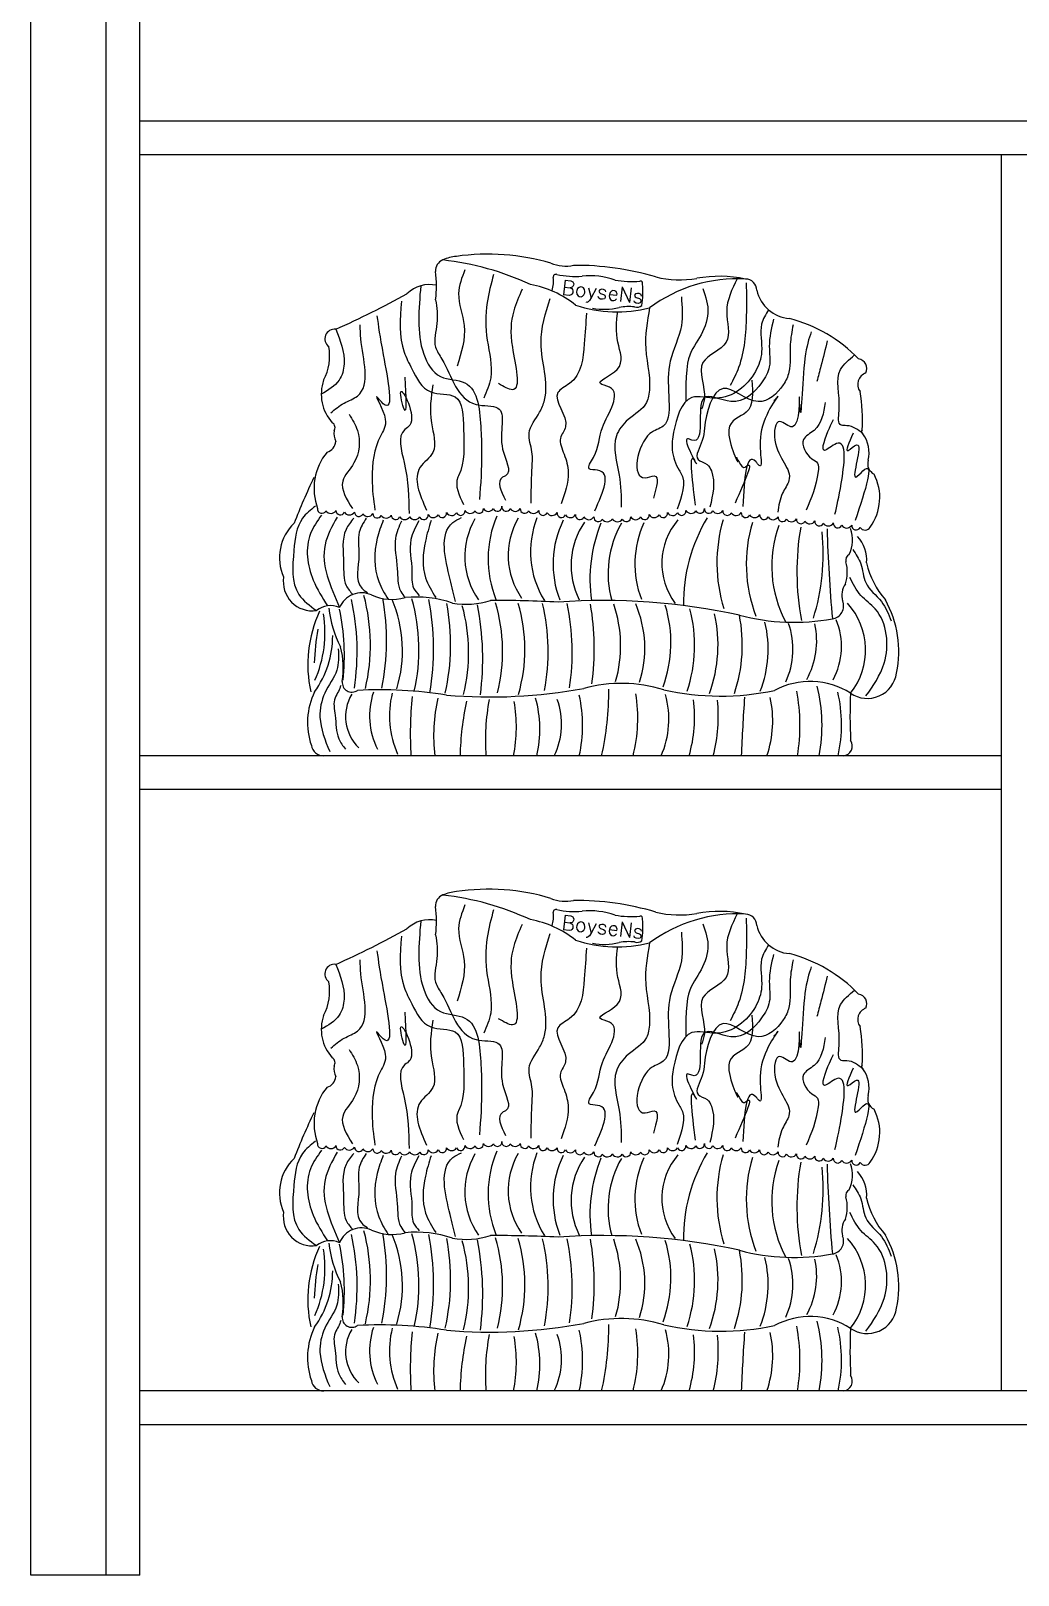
# Model space of a CAD drawing. Header units: millimetres. Extents: x 24776 to 57176, y -19492 to 15017.
# Drawn here: x 26777 to 27303, y 8919 to 9741 of the extents above; entities that cross this region are included whole.
import ezdxf

# ---------------------------------------------------------------- set-up
doc = ezdxf.new("R2010")
doc.units = ezdxf.units.MM
doc.styles.add('HZ', font='txt_____.ttf', dxfattribs={"width": 0.7, "bigfont": 'HZTXT'})

msp = doc.modelspace()

# ---------------------------------------------------------------- linework, layer by layer
at = {"color": 255}
for p, q in [((26777.34, 8919.27), (26777.34, 11319.27)), ((26817.34, 8919.27), (26817.34, 11319.27)), ((26835.34, 8919.27), (26835.34, 11279.27)), ((26835.34, 9693.27), (27770.14, 9693.27)), ((26835.34, 9675.27), (27770.14, 9675.27)), ((27293.74, 9675.27), (27293.74, 9017.27)), ((27293.74, 9355.27), (26835.34, 9355.27)), ((27293.74, 9337.27), (26835.34, 9337.27)), ((27770.14, 9017.27), (26835.34, 9017.27)), ((27770.14, 8999.27), (26835.34, 8999.27)), ((26835.34, 8919.27), (26777.34, 8919.27))]:
    msp.add_line(p, q, dxfattribs=at)
at = {"color": 250}
for p, q in [((27209.69, 9355.27), (26933.18, 9355.27)), ((27209.69, 9017.27), (26933.18, 9017.27))]:
    msp.add_line(p, q, dxfattribs=at)
for centre, radius, start, end in [((26999.06, 9613.37), 6.39, 113.7252, 182.7521), ((27006.52, 9594.6), 26.59, 95.90159, 112.15165), ((26979.93, 9470.01), 150.07, 65.0812, 83.6468), ((27020.7, 9505.44), 116.84, 73.39023, 98.32642), ((27061.98, 9637.39), 21.48, 248.47777, 281.14076), ((27067.43, 9467.81), 148.5, 73.38559, 90.49928), ((26935.29, 9605.3), 57.91, 352.75109, 7.7072), ((27038.3, 9607.89), 17.17, 343.37209, 6.5726), ((27056.69, 9610.16), 1.37, 69.23809, 193.09325), ((27067.16, 9658.99), 48.59, 258.14149, 274.19334), ((27075.04, 9571.33), 39.44, 70.42726, 96.30577), ((27097.26, 9661.03), 53.31, 260.27203, 274.46685), ((27101.71, 9606.71), 1.21, 340.12729, 104.18858), ((27153.25, 9530.92), 78.23, 86.77246, 126.6035), ((27122.58, 9662.24), 53.65, 256.32005, 279.86437), ((27143.79, 9543.81), 66.68, 77.99816, 100.38914), ((27157.59, 9602.91), 6.11, 1.21916, 89.35984), ((26746.71, 10015.72), 474.41, 293.9897, 299.10766), ((26989.55, 9588.65), 17.42, 77.89553, 133.79675), ((27033.84, 9553.62), 53.31, 51.21824, 79.92468), ((27062.25, 9601.93), 40.83, 350.06479, 6.13947), ((27182.45, 9607.18), 19.2, 192.44288, 265.74126), ((27089.41, 9661.68), 70.1, 251.55716, 284.20367), ((27082.45, 9625.98), 33.06, 259.02499, 284.00365), ((27095.54, 9566.84), 27.54, 83.58426, 100.65491), ((27099.91, 9598.15), 4.15, 251.82075, 308.18122), ((27161, 9511.63), 78.99, 44.00565, 75.3208), ((26938.95, 9577.19), 5.14, 82.84173, 233.52724), ((26908.95, 9568.07), 27.4, 331.89741, 10.47955), ((27216.86, 9561.21), 5.37, 335.84841, 79.70243), ((27223.8, 9552.93), 6.41, 108.53087, 215.93127), ((26954.56, 9547.76), 22.68, 160.93323, 222.15205), ((27130.47, 9533.8), 89.47, 356.71761, 9.89084), ((26936.22, 9529.93), 3.02, 324.19866, 59.67089), ((26950.66, 9527.3), 12.03, 175.88104, 202.9896), ((27220.49, 9527.78), 1.14, 127.77573, 254.58093), ((27205.72, 9516.53), 17.67, 347.04574, 35.08124), ((26958.68, 9497.51), 30.67, 140.65344, 200.15277), ((26933.41, 9522.94), 6.19, 284.56997, 356.84835), ((27228.86, 9510.73), 6.19, 162.7913, 243.52191), ((27203.51, 9369.13), 306.47, 154.02244, 158.98467), ((27202.1, 9492.8), 27.01, 324.12951, 27.29971), ((26932.22, 9486.66), 2.34, 172.9768, 336.5432), ((26937, 9487.38), 3.11, 212.19132, 330.19396), ((26942.04, 9485.84), 2.34, 180, 336.5432), ((26946.82, 9486.56), 3.11, 212.19132, 330.19396), ((26951.86, 9485.01), 2.34, 180, 336.5432), ((26956.64, 9485.74), 3.11, 212.19132, 330.19396), ((26961.68, 9484.19), 2.34, 180, 336.5432), ((26996.25, 9484.45), 2.34, 203.4568, 7.0232), ((27001.27, 9486.28), 3.11, 209.80604, 327.80868), ((27006.05, 9485.56), 2.34, 203.4568, 7.0232), ((27011.07, 9487.39), 3.11, 209.80604, 327.80868), ((27015.85, 9486.67), 2.34, 203.4568, 7.0232), ((27020.87, 9488.5), 3.11, 209.80604, 327.80868), ((27025.65, 9487.77), 2.34, 203.4568, 7.0232), ((27030.3, 9487.77), 2.34, 172.94106, 336.57893), ((27035.08, 9488.5), 3.11, 212.19132, 330.19396), ((27040.1, 9486.67), 2.34, 172.9768, 336.5432), ((27044.88, 9487.39), 3.11, 212.19132, 330.19396), ((27049.9, 9485.56), 2.34, 172.9768, 336.5432), ((27054.68, 9486.28), 3.11, 212.19132, 330.19396), ((27059.7, 9484.45), 2.34, 172.9768, 336.5432), ((27113.85, 9484.45), 2.34, 203.4568, 7.0232), ((27118.87, 9486.28), 3.11, 209.80604, 327.80868), ((27123.65, 9485.56), 2.34, 203.4568, 7.0232), ((27128.67, 9487.39), 3.11, 209.80604, 327.80868), ((27133.45, 9486.67), 2.34, 203.4568, 7.0232), ((27138.11, 9486.67), 2.34, 172.9768, 336.5432), ((27142.88, 9487.39), 3.11, 212.19132, 330.19396), ((27147.91, 9485.56), 2.34, 172.9768, 336.5432), ((27152.68, 9486.28), 3.11, 212.19132, 330.19396), ((27157.71, 9484.45), 2.34, 172.9768, 336.5432), ((26934.84, 9460.81), 25.21, 133.68677, 204.27021), ((26966.45, 9484.91), 3.11, 212.19132, 330.19396), ((26971.49, 9483.37), 2.34, 180, 336.5432), ((26976.27, 9484.09), 3.11, 212.19132, 330.19396), ((26981.66, 9484.09), 3.11, 209.80604, 327.80868), ((26986.44, 9483.37), 2.34, 203.4568, 7.0232), ((26991.47, 9485.16), 3.09, 209.02803, 327.93554), ((27048.82, 9461.3), 40.53, 150.23874, 214.65288), ((27078.36, 9460.06), 57.7, 156.72024, 201.91871), ((27070.69, 9461.86), 39.36, 149.76845, 215.19881), ((27092.06, 9463.87), 48.84, 158.28181, 211.99059), ((27108.19, 9457.33), 52.95, 153.89883, 201.11851), ((27064.48, 9485.17), 3.11, 212.19132, 330.19396), ((27105.72, 9456.64), 40.88, 145.64939, 206.71702), ((27069.5, 9483.34), 2.34, 172.9768, 336.5432), ((27074.28, 9484.06), 3.11, 212.19132, 330.19396), ((27156.58, 9448.97), 81.71, 158.30429, 187.7792), ((27079.3, 9482.23), 2.34, 172.9768, 336.5432), ((27084.08, 9482.95), 3.11, 212.19132, 330.19396), ((27138.68, 9452.29), 54.17, 150.413, 195.35302), ((27089.47, 9482.95), 3.11, 209.80604, 327.80868), ((27094.25, 9482.23), 2.34, 203.4568, 7.0232), ((27099.27, 9484.06), 3.11, 209.80604, 327.80868), ((27151.33, 9457.4), 52.56, 155.37503, 200.91516), ((27104.05, 9483.34), 2.34, 203.4568, 7.0232), ((27109.07, 9485.17), 3.11, 209.80604, 327.80868), ((27148.4, 9457.74), 35.31, 139.06999, 217.19935), ((27214.17, 9436.04), 89.56, 149.17722, 180.48639), ((27225.4, 9457.92), 82.95, 163.93387, 197.02438), ((27234.25, 9457.23), 76.2, 163.05922, 201.18601), ((27162.49, 9485.17), 3.11, 212.19132, 330.19396), ((27167.51, 9483.34), 2.34, 172.9768, 336.5432), ((27172.29, 9484.06), 3.11, 212.19132, 330.19396), ((27235.64, 9456.35), 64.03, 160.38433, 207.88581), ((27177.31, 9482.23), 2.34, 172.9768, 336.5432), ((27182.09, 9482.95), 3.11, 212.19132, 330.19396), ((27187.11, 9481.12), 2.34, 172.9768, 336.5432), ((27325.02, 9453.28), 140.01, 170.2232, 190.68689), ((27191.89, 9481.85), 3.11, 212.19132, 330.19396), ((27196.91, 9480.01), 2.34, 172.9768, 336.5432), ((27201.69, 9480.74), 3.11, 212.19132, 330.19396), ((27932.62, 9495.38), 731.81, 181.51704, 185.26873), ((27206.71, 9478.91), 2.34, 172.9768, 336.5432), ((27211.49, 9479.63), 3.11, 212.19132, 330.19396), ((27198.48, 9470.04), 16.2, 331.80407, 22.46704), ((27216.51, 9477.8), 2.34, 172.9768, 336.5432), ((27221.29, 9478.52), 3.11, 212.19132, 330.19396), ((27082.61, 9462.86), 116.39, 342.83282, 5.70535), ((27204.07, 9459.61), 18.12, 354.64549, 43.15176), ((27214.35, 9459.41), 3.38, 118.11084, 195.46231), ((27191.31, 9453.09), 20.52, 341.97949, 15.32282), ((27264.92, 9467.36), 43.84, 192.44446, 221.58033), ((26927.15, 9447.94), 15.5, 170.70393, 278.09148), ((27219.46, 9440.65), 10.57, 144.7936, 195.98251), ((26936.69, 9423.63), 11.6, 64.86475, 129.37521), ((26953.4, 9429.3), 12.74, 65.89186, 157.67167), ((26823.53, 9410.68), 127.44, 351.25587, 12.62988), ((26856.33, 9414.2), 101.71, 346.83938, 15.01502), ((26969.54, 9464.54), 26.02, 245.15049, 285.48437), ((26839.55, 9416.62), 127.05, 348.5096, 10.13945), ((26905.22, 9411.23), 69.86, 343.08658, 22.98439), ((26982.63, 9382.4), 57.39, 70.59683, 96.14753), ((26884.7, 9411.69), 99.16, 347.15171, 15.87454), ((26851.22, 9412.29), 140.41, 350.37256, 10.77813), ((26884.16, 9414.44), 116.57, 347.21299, 10.86529), ((27008.79, 9479.08), 43.14, 260.54581, 287.73754), ((26917.41, 9410.19), 92.91, 346.08053, 15.53904), ((26866.88, 9407.09), 150.91, 352.61868, 10.89389), ((27021.19, 8667.74), 770.25, 87.26215, 89.94549), ((26937.03, 9410.83), 91.38, 346.02929, 16.4555), ((26954.24, 9411.9), 86.02, 343.78744, 16.56324), ((26942.07, 9410.69), 110.55, 349.19181, 13.38056), ((27082.06, 9100.17), 337.8, 77.6332, 94.08654), ((26941.49, 9410.22), 123.97, 351.2868, 12.12961), ((26939.75, 9412.44), 137.45, 352.15165, 9.85995), ((27022.98, 9413.77), 68.24, 343.90706, 18.99021), ((27044.89, 9412.71), 59.17, 341.99004, 23.31135), ((27049.88, 9415.48), 68.07, 339.85796, 17.00109), ((27202.93, 9435.03), 6.92, 277.98146, 23.03169), ((27184.48, 9411.57), 37.07, 321.71543, 42.14871), ((27182.12, 9410.73), 57.09, 348.50014, 28.84032), ((26990.66, 9403.97), 65.98, 154.68517, 192.83388), ((26872.58, 9420.63), 61.28, 335.76573, 9.55035), ((26992.43, 9439.63), 56.76, 185.77402, 207.647), ((26821.68, 9408.46), 122.49, 353.98025, 11.73505), ((27054.75, 9414.02), 75.84, 341.26628, 14.84797), ((27068.23, 9414.21), 74.79, 339.87402, 12.91828), ((27074.22, 9414.24), 81.74, 341.642, 11.20934), ((27183.48, 9538.93), 112.61, 255.03769, 280.44399), ((27109.35, 9411.97), 60.38, 338.3416, 13.77834), ((27171.77, 9413.43), 36.97, 331.45828, 22.67983), ((27065.43, 9399.79), 137.36, 170.43643, 177.94188), ((26886.55, 9419.32), 51.43, 324.30904, 359.9414), ((27139.8, 9412.08), 43.05, 336.01953, 18.52396), ((27152.81, 9416.47), 42.73, 331.25791, 12.14786), ((26898.22, 9401.89), 45.39, 351.02316, 14.53914), ((26948.14, 9394.27), 5.12, 173.90259, 306.00745), ((27091.54, 9316.13), 77.68, 73.06646, 104.90929), ((27192.1, 9354.91), 39.95, 57.47728, 118.32241), ((27222.48, 9401.59), 15.75, 235.60082, 351.80983), ((26961.59, 9373.01), 37.05, 153.89359, 199.26836), ((26967.9, 9376.15), 23.09, 149.07601, 226.08404), ((26962.63, 9162.43), 227.99, 80.94323, 92.88576), ((26997.05, 9376.55), 39.47, 161.50091, 206.55327), ((27017.75, 9376.55), 49.6, 165.91268, 204.24194), ((27176.94, 9366.9), 197.69, 174.22121, 183.37257), ((27082.94, 9365.95), 91.27, 167.27917, 186.71858), ((27021.46, 9662.55), 275.94, 265.23103, 280.4598), ((27139.98, 9363.47), 120.75, 169.589, 183.89339), ((26986.9, 9369.47), 61.32, 346.60509, 15.67859), ((27021.49, 9372.19), 38.29, 333.76698, 19.99542), ((26997.73, 9371.33), 73.24, 347.33007, 12.8016), ((26927.13, 9389.79), 157.79, 347.36074, 0.34084), ((27018.48, 9375.44), 81.86, 345.73045, 9.04064), ((27068.16, 9374.84), 48.71, 336.31019, 15.49597), ((27144.5, 9524.73), 137.67, 257.26986, 282.00996), ((27055.59, 9375.88), 74.95, 344.04113, 7.08699), ((28329.47, 9306.14), 1175.1, 176.07936, 177.60392), ((27114.48, 9373.87), 57.66, 341.17732, 12.48551), ((27090.91, 9371.43), 95.73, 350.28068, 10.98531), ((27111.19, 9371.34), 87.2, 349.37832, 13.97483), ((27134.34, 9371.83), 74.45, 347.14773, 13.50725), ((27439.5, 9376.29), 226.25, 176.8825, 183.26201), ((27154.77, 9352.11), 149.07, 167.49916, 178.78625), ((26954.64, 9370.7), 81.06, 349.02257, 9.60184), ((27061.75, 9376.1), 81.44, 345.17708, 6.25147), ((26933.18, 9361.93), 6.66, 189.8724, 270), ((27209.31, 9360.47), 5.21, 274.16815, 34.45024), ((26999.06, 9275.37), 6.39, 113.7252, 182.7521), ((27006.52, 9256.6), 26.59, 95.90159, 112.15165), ((26979.93, 9132.01), 150.07, 65.0812, 83.6468), ((27020.7, 9167.44), 116.84, 73.39023, 98.32642), ((27061.98, 9299.39), 21.48, 248.47777, 281.14076), ((27067.43, 9129.81), 148.5, 73.38559, 90.49928), ((26935.29, 9267.3), 57.91, 352.75109, 7.7072), ((27038.3, 9269.89), 17.17, 343.37209, 6.5726), ((27056.69, 9272.16), 1.37, 69.23809, 193.09325), ((27067.16, 9320.99), 48.59, 258.14149, 274.19334), ((27075.04, 9233.33), 39.44, 70.42726, 96.30577), ((27097.26, 9323.03), 53.31, 260.27203, 274.46685), ((27153.25, 9192.92), 78.23, 86.77246, 126.6035), ((27122.58, 9324.24), 53.65, 256.32005, 279.86437), ((27143.79, 9205.81), 66.68, 77.99816, 100.38914), ((27157.59, 9264.91), 6.11, 1.21916, 89.35984), ((26746.71, 9677.72), 474.41, 293.9897, 299.10766), ((26989.55, 9250.65), 17.42, 77.89553, 133.79675), ((27033.84, 9215.62), 53.31, 51.21824, 79.92468), ((27101.71, 9268.71), 1.21, 340.12729, 104.18858), ((27062.25, 9263.93), 40.83, 350.06479, 6.13947), ((27182.45, 9269.18), 19.2, 192.44288, 265.74126), ((27089.41, 9323.68), 70.1, 251.55716, 284.20367), ((27082.45, 9287.98), 33.06, 259.02499, 284.00365), ((27095.54, 9228.84), 27.54, 83.58426, 100.65491), ((27099.91, 9260.15), 4.15, 251.82075, 308.18122), ((27161, 9173.63), 78.99, 44.00565, 75.3208), ((26938.95, 9239.19), 5.14, 82.84173, 233.52724), ((26908.95, 9230.07), 27.4, 331.89741, 10.47955), ((27223.8, 9214.93), 6.41, 108.53087, 215.93127), ((27216.86, 9223.21), 5.37, 335.84841, 79.70243), ((26954.56, 9209.76), 22.68, 160.93323, 222.15205), ((27130.47, 9195.8), 89.47, 356.71761, 9.89084), ((26936.22, 9191.93), 3.02, 324.19866, 59.67089), ((26950.66, 9189.3), 12.03, 175.88104, 202.9896), ((27220.49, 9189.78), 1.14, 127.77573, 254.58093), ((27205.72, 9178.53), 17.67, 347.04574, 35.08124), ((26933.41, 9184.94), 6.19, 284.56997, 356.84835), ((26958.68, 9159.51), 30.67, 140.65344, 200.15277), ((27228.86, 9172.73), 6.19, 162.7913, 243.52191), ((27203.51, 9031.13), 306.47, 154.02244, 158.98467), ((27202.1, 9154.8), 27.01, 324.12951, 27.29971), ((26932.22, 9148.66), 2.34, 172.9768, 336.5432), ((26937, 9149.38), 3.11, 212.19132, 330.19396), ((26942.04, 9147.84), 2.34, 180, 336.5432), ((26946.82, 9148.56), 3.11, 212.19132, 330.19396), ((26951.86, 9147.01), 2.34, 180, 336.5432), ((27006.05, 9147.56), 2.34, 203.4568, 7.0232), ((27011.07, 9149.39), 3.11, 209.80604, 327.80868), ((27015.85, 9148.67), 2.34, 203.4568, 7.0232), ((27020.87, 9150.5), 3.11, 209.80604, 327.80868), ((27025.65, 9149.77), 2.34, 203.4568, 7.0232), ((27030.3, 9149.77), 2.34, 172.94106, 336.57893), ((27035.08, 9150.5), 3.11, 212.19132, 330.19396), ((27040.1, 9148.67), 2.34, 172.9768, 336.5432), ((27044.88, 9149.39), 3.11, 212.19132, 330.19396), ((27049.9, 9147.56), 2.34, 172.9768, 336.5432), ((27123.65, 9147.56), 2.34, 203.4568, 7.0232), ((27128.67, 9149.39), 3.11, 209.80604, 327.80868), ((27133.45, 9148.67), 2.34, 203.4568, 7.0232), ((27138.11, 9148.67), 2.34, 172.9768, 336.5432), ((27142.88, 9149.39), 3.11, 212.19132, 330.19396), ((27147.91, 9147.56), 2.34, 172.9768, 336.5432), ((26934.84, 9122.81), 25.21, 133.68677, 204.27021), ((26956.64, 9147.74), 3.11, 212.19132, 330.19396), ((26961.68, 9146.19), 2.34, 180, 336.5432), ((26966.45, 9146.91), 3.11, 212.19132, 330.19396), ((26971.49, 9145.37), 2.34, 180, 336.5432), ((26976.27, 9146.09), 3.11, 212.19132, 330.19396), ((26981.66, 9146.09), 3.11, 209.80604, 327.80868), ((26986.44, 9145.37), 2.34, 203.4568, 7.0232), ((26991.47, 9147.16), 3.09, 209.02803, 327.93554), ((26996.25, 9146.45), 2.34, 203.4568, 7.0232), ((27001.27, 9148.28), 3.11, 209.80604, 327.80868), ((27048.82, 9123.3), 40.53, 150.23874, 214.65288), ((27078.36, 9122.06), 57.7, 156.72024, 201.91871), ((27070.69, 9123.86), 39.36, 149.76845, 215.19881), ((27092.06, 9125.87), 48.84, 158.28181, 211.99059), ((27054.68, 9148.28), 3.11, 212.19132, 330.19396), ((27108.19, 9119.33), 52.95, 153.89883, 201.11851), ((27059.7, 9146.45), 2.34, 172.9768, 336.5432), ((27064.48, 9147.17), 3.11, 212.19132, 330.19396), ((27105.72, 9118.64), 40.88, 145.64939, 206.71702), ((27069.5, 9145.34), 2.34, 172.9768, 336.5432), ((27074.28, 9146.06), 3.11, 212.19132, 330.19396), ((27156.58, 9110.97), 81.71, 158.30429, 187.7792), ((27079.3, 9144.23), 2.34, 172.9768, 336.5432), ((27084.08, 9144.95), 3.11, 212.19132, 330.19396), ((27138.68, 9114.29), 54.17, 150.413, 195.35302), ((27089.47, 9144.95), 3.11, 209.80604, 327.80868), ((27094.25, 9144.23), 2.34, 203.4568, 7.0232), ((27099.27, 9146.06), 3.11, 209.80604, 327.80868), ((27151.33, 9119.4), 52.56, 155.37503, 200.91516), ((27104.05, 9145.34), 2.34, 203.4568, 7.0232), ((27109.07, 9147.17), 3.11, 209.80604, 327.80868), ((27113.85, 9146.45), 2.34, 203.4568, 7.0232), ((27148.4, 9119.74), 35.31, 139.06999, 217.19935), ((27118.87, 9148.28), 3.11, 209.80604, 327.80868), ((27214.17, 9098.04), 89.56, 149.17722, 180.48639), ((27225.4, 9119.92), 82.95, 163.93387, 197.02438), ((27152.68, 9148.28), 3.11, 212.19132, 330.19396), ((27157.71, 9146.45), 2.34, 172.9768, 336.5432), ((27234.25, 9119.23), 76.2, 163.05922, 201.18601), ((27162.49, 9147.17), 3.11, 212.19132, 330.19396), ((27167.51, 9145.34), 2.34, 172.9768, 336.5432), ((27172.29, 9146.06), 3.11, 212.19132, 330.19396), ((27235.64, 9118.35), 64.03, 160.38433, 207.88581), ((27177.31, 9144.23), 2.34, 172.9768, 336.5432), ((27182.09, 9144.95), 3.11, 212.19132, 330.19396), ((27187.11, 9143.12), 2.34, 172.9768, 336.5432), ((27325.02, 9115.28), 140.01, 170.2232, 190.68689), ((27191.89, 9143.85), 3.11, 212.19132, 330.19396), ((27196.91, 9142.01), 2.34, 172.9768, 336.5432), ((27201.69, 9142.74), 3.11, 212.19132, 330.19396), ((27206.71, 9140.91), 2.34, 172.9768, 336.5432), ((27211.49, 9141.63), 3.11, 212.19132, 330.19396), ((27216.51, 9139.8), 2.34, 172.9768, 336.5432), ((27221.29, 9140.52), 3.11, 212.19132, 330.19396), ((27082.61, 9124.86), 116.39, 342.83282, 5.70535), ((27932.62, 9157.38), 731.81, 181.51704, 185.26873), ((27198.48, 9132.04), 16.2, 331.80407, 22.46704), ((27204.07, 9121.61), 18.12, 354.64549, 43.15176), ((27214.35, 9121.41), 3.38, 118.11084, 195.46231), ((27191.31, 9115.09), 20.52, 341.97949, 15.32282), ((27264.92, 9129.36), 43.84, 192.44446, 221.58033), ((26927.15, 9109.94), 15.5, 170.70393, 278.09148), ((27219.46, 9102.65), 10.57, 144.7936, 195.98251), ((26953.4, 9091.3), 12.74, 65.89186, 157.67167), ((26823.53, 9072.68), 127.44, 351.25587, 12.62988), ((26856.33, 9076.2), 101.71, 346.83938, 15.01502), ((26969.54, 9126.54), 26.02, 245.15049, 285.48437), ((26839.55, 9078.62), 127.05, 348.5096, 10.13945), ((26905.22, 9073.23), 69.86, 343.08658, 22.98439), ((26982.63, 9044.4), 57.39, 70.59683, 96.14753), ((26884.7, 9073.69), 99.16, 347.15171, 15.87454), ((26851.22, 9074.29), 140.41, 350.37256, 10.77813), ((26884.16, 9076.44), 116.57, 347.21299, 10.86529), ((27008.79, 9141.08), 43.14, 260.54581, 287.73754), ((26866.88, 9069.09), 150.91, 352.61868, 10.89389), ((27021.19, 8329.74), 770.25, 87.26215, 89.94549), ((26937.03, 9072.83), 91.38, 346.02929, 16.4555), ((26954.24, 9073.9), 86.02, 343.78744, 16.56324), ((26942.07, 9072.69), 110.55, 349.19181, 13.38056), ((27082.06, 8762.17), 337.8, 77.6332, 94.08654), ((26941.49, 9072.22), 123.97, 351.2868, 12.12961), ((26939.75, 9074.44), 137.45, 352.15165, 9.85995), ((27022.98, 9075.77), 68.24, 343.90706, 18.99021), ((27044.89, 9074.71), 59.17, 341.99004, 23.31135), ((27202.93, 9097.03), 6.92, 277.98146, 23.03169), ((27184.48, 9073.57), 37.07, 321.71543, 42.14871), ((27182.12, 9072.73), 57.09, 348.50014, 28.84032), ((26990.66, 9065.97), 65.98, 154.68517, 192.83388), ((26872.58, 9082.63), 61.28, 335.76573, 9.55035), ((26936.69, 9085.63), 11.6, 64.86475, 129.37521), ((26992.43, 9101.63), 56.76, 185.77402, 207.647), ((26821.68, 9070.46), 122.49, 353.98025, 11.73505), ((26917.41, 9072.19), 92.91, 346.08053, 15.53904), ((27049.88, 9077.48), 68.07, 339.85796, 17.00109), ((27054.75, 9076.02), 75.84, 341.26628, 14.84797), ((27068.23, 9076.21), 74.79, 339.87402, 12.91828), ((27074.22, 9076.24), 81.74, 341.642, 11.20934), ((27183.48, 9200.93), 112.61, 255.03769, 280.44399), ((27171.77, 9075.43), 36.97, 331.45828, 22.67983), ((27065.43, 9061.79), 137.36, 170.43643, 177.94188), ((26886.55, 9081.32), 51.43, 324.30904, 359.9414), ((27109.35, 9073.97), 60.38, 338.3416, 13.77834), ((27139.8, 9074.08), 43.05, 336.01953, 18.52396), ((27152.81, 9078.47), 42.73, 331.25791, 12.14786), ((26898.22, 9063.89), 45.39, 351.02316, 14.53914), ((26948.14, 9056.27), 5.12, 173.90259, 306.00745), ((27192.1, 9016.91), 39.95, 57.47728, 118.32241), ((27222.48, 9063.59), 15.75, 235.60082, 351.80983), ((26961.59, 9035.01), 37.05, 153.89359, 199.26836), ((26967.9, 9038.15), 23.09, 149.07601, 226.08404), ((26962.63, 8824.43), 227.99, 80.94323, 92.88576), ((26997.05, 9038.55), 39.47, 161.50091, 206.55327), ((27017.75, 9038.55), 49.6, 165.91268, 204.24194), ((27176.94, 9028.9), 197.69, 174.22121, 183.37257), ((27021.46, 9324.55), 275.94, 265.23103, 280.4598), ((26997.73, 9033.33), 73.24, 347.33007, 12.8016), ((27091.54, 8978.13), 77.68, 73.06646, 104.90929), ((26927.13, 9051.79), 157.79, 347.36074, 0.34084), ((27018.48, 9037.44), 81.86, 345.73045, 9.04064), ((27068.16, 9036.84), 48.71, 336.31019, 15.49597), ((27144.5, 9186.73), 137.67, 257.26986, 282.00996), ((28329.47, 8968.14), 1175.1, 176.07936, 177.60392), ((27114.48, 9035.87), 57.66, 341.17732, 12.48551), ((27090.91, 9033.43), 95.73, 350.28068, 10.98531), ((27111.19, 9033.34), 87.2, 349.37832, 13.97483), ((27134.34, 9033.83), 74.45, 347.14773, 13.50725), ((27439.5, 9038.29), 226.25, 176.8825, 183.26201), ((27082.94, 9027.95), 91.27, 167.27917, 186.71858), ((27154.77, 9014.11), 149.07, 167.49916, 178.78625), ((27139.98, 9025.47), 120.75, 169.589, 183.89339), ((26954.64, 9032.7), 81.06, 349.02257, 9.60184), ((26986.9, 9031.47), 61.32, 346.60509, 15.67859), ((27021.49, 9034.19), 38.29, 333.76698, 19.99542), ((27055.59, 9037.88), 74.95, 344.04113, 7.08699), ((27061.75, 9038.1), 81.44, 345.17708, 6.25147), ((27209.31, 9022.47), 5.21, 274.16815, 34.45024), ((26933.18, 9023.93), 6.66, 189.8724, 270)]:
    msp.add_arc(centre, radius, start, end, dxfattribs=at)
for points in [[(27008.32, 9613.97), (27004.98, 9601.34), (27007.95, 9584.26), (27004.23, 9562.72)], [(27023.56, 9611.37), (27020.21, 9596.51), (27020.21, 9576.46), (27022.07, 9556.41), (27018.35, 9545.64)], [(27153.25, 9609.15), (27147.66, 9591.69), (27147.29, 9575.35), (27135.03, 9564.58), (27135.77, 9545.27), (27134.29, 9539.7)], [(26984.79, 9605.41), (26983.8, 9586.86), (26986.4, 9569.04), (26995.32, 9557.15), (27008.32, 9553.75), (27016.87, 9528.75), (27017.24, 9516.17), (27016.12, 9491.66)], [(27038.79, 9603.57), (27034.33, 9592.06), (27033.59, 9572.75), (27033.59, 9550.1), (27026.16, 9553.38)], [(27123.51, 9599.48), (27123.51, 9584.26), (27117.57, 9565.32), (27116.82, 9546.76), (27113.85, 9530.73), (27106.79, 9526.73), (27104.19, 9503.25), (27109.02, 9504.29), (27108.65, 9492.4)], [(27135.03, 9603.94), (27137.63, 9590.94), (27133.17, 9577.95), (27126.86, 9564.21), (27126.11, 9544.53), (27126.11, 9549.3)], [(27158.07, 9606.91), (27158.07, 9589.46), (27153.98, 9561.98), (27149.52, 9552.33)], [(26974.51, 9597.26), (26975.99, 9570.15), (26980.08, 9561.24), (26990.11, 9548.99), (27003.12, 9546.33), (27007.58, 9529.2), (27004.98, 9504.36), (27004.61, 9503.54), (27007.58, 9489.06)], [(26992.74, 9597.99), (26993.46, 9585.37), (26992.71, 9572.75), (26996.06, 9566.44), (27014.27, 9542.3), (27025.79, 9540.38), (27028.39, 9518.56), (27029.87, 9504.36), (27028.39, 9503.54), (27029.87, 9491.29)], [(27043.62, 9489.81), (27043.99, 9507.26), (27043.99, 9517.07), (27042.51, 9526.97), (27048.08, 9538.16), (27050.68, 9544.53), (27048.82, 9574.98), (27053.65, 9598.74)], [(27072.98, 9590.94), (27071.86, 9574.61), (27064.06, 9553.44), (27057.74, 9548.55), (27061.83, 9530.36), (27059.23, 9524.37), (27061.09, 9515.87), (27063.32, 9506.14), (27059.6, 9489.43)], [(27077.44, 9485.72), (27078.92, 9507.26), (27074.46, 9508.07), (27076.69, 9514.1), (27081.52, 9530.06), (27085.24, 9551.52), (27080.41, 9553.44), (27089.33, 9560.87), (27089.7, 9575.35), (27089.64, 9591.58)], [(27106.61, 9593.72), (27104.56, 9572.01), (27106.05, 9546.76), (27104.93, 9543.35), (27095.27, 9534.32), (27088.95, 9525.53), (27090.44, 9504.66), (27091.56, 9487.58)], [(27169.87, 9592.67), (27166.24, 9585), (27166.24, 9570.15), (27162.9, 9559.75), (27142.09, 9545.64), (27129.09, 9545.95), (27119.42, 9527.47), (27118.68, 9518.1), (27122.4, 9507.33), (27123.14, 9506.14), (27121.28, 9486.46)], [(26936.98, 9537.78), (26944.04, 9542.98), (26951.1, 9546.76), (26952.96, 9577.21), (26952.58, 9584.63)], [(26961.5, 9589.46), (26964.85, 9568.67), (26964.85, 9542.67), (26961.5, 9546.33), (26965.96, 9534.44), (26963.36, 9525.48), (26958.9, 9502.8), (26960.39, 9486.09)], [(27172.56, 9587.6), (27170.33, 9573.12), (27170.33, 9562.35), (27166.24, 9553.81), (27149.89, 9543.79), (27135.4, 9545.58), (27129.09, 9523.26), (27126.86, 9524.04), (27131.31, 9511.04), (27130.94, 9511.71), (27130.94, 9488.69)], [(27182.96, 9584.63), (27181.48, 9574.23), (27180.74, 9559.38), (27177.76, 9552.7), (27164.39, 9543.79), (27145.81, 9550.78), (27135.77, 9529.69), (27134.66, 9523.01), (27132.43, 9512.99), (27137.26, 9510.3), (27139.49, 9506.89), (27138.75, 9487.58)], [(26939.59, 9582.29), (26944.04, 9563.84), (26941.44, 9555.24), (26931.88, 9547.76)], [(27192.63, 9580.92), (27189.28, 9566.81), (27186.68, 9539.7), (27186.31, 9546.33), (27182.59, 9530.36), (27175.9, 9533.2), (27173.3, 9523.3), (27180.74, 9501.76), (27177.39, 9495), (27174.79, 9484.98)], [(27201.17, 9576.09), (27197.83, 9562.72), (27195.6, 9554.49)], [(27220.18, 9526.68), (27211.58, 9530.98), (27208.6, 9531.18), (27207.49, 9538.96), (27208.23, 9560.87), (27215.68, 9568.63)], [(26976.37, 9556.78), (26975.99, 9539.7), (26974.14, 9548.92), (26978.97, 9531.18), (26976.37, 9528.95), (26975.99, 9511.42), (26978.59, 9484.24)], [(26991.23, 9552.64), (26990.49, 9532.46), (26991.23, 9516.7), (26984.54, 9508.82), (26987.88, 9486.09)], [(27161.04, 9555.24), (27158.07, 9538.16), (27148.78, 9528.75), (27153.24, 9512.99), (27152.87, 9514.02), (27157.33, 9508.82), (27157.7, 9509.11), (27152.12, 9489.81)], [(27172.93, 9544.16), (27174.42, 9545.95), (27166.24, 9528.75), (27164.39, 9510.39), (27163.27, 9511.71), (27156.21, 9487.95)], [(27200.06, 9543.35), (27194.11, 9528.5), (27188.54, 9523.63), (27193, 9513.36), (27195.97, 9511.04), (27196.34, 9506.51), (27190.02, 9486.09)], [(26946.64, 9537.04), (26951.1, 9528.45), (26949.24, 9511.13), (26943.29, 9501.39), (26948.5, 9486.84)], [(27205.26, 9483.86), (27208.6, 9500.2), (27206, 9521.44), (27199.69, 9517.82), (27202.29, 9529.7), (27204.52, 9534.32)], [(27214.92, 9526.97), (27212.32, 9517.82), (27216.78, 9520.7), (27216.41, 9503.62), (27220.12, 9506.89), (27216.04, 9480.52)], [(26928.75, 9488.14), (26921.9, 9481.69), (26917.3, 9464.58), (26919.93, 9441.16), (26929.33, 9432.6)], [(26932.04, 9483.4), (26926.12, 9473.53), (26927.57, 9448.79), (26935.25, 9435.14)], [(26940.34, 9482.35), (26933.89, 9467.61), (26941.62, 9434.14)], [(26949.16, 9481.69), (26945.08, 9475.77), (26943.76, 9457.74), (26945.21, 9445.9), (26948.68, 9441.12)], [(26955.75, 9481.69), (26952.06, 9474.32), (26951.93, 9462.21), (26953.38, 9444.58), (26956.41, 9442.21)], [(26964.83, 9480.64), (26961.67, 9471.03), (26962.46, 9448), (26967.42, 9438.6)], [(26974.58, 9480.24), (26971.42, 9471.03), (26972.34, 9454.85), (26974.18, 9442.74), (26976.49, 9439.46)], [(26983.8, 9480.37), (26979.58, 9470.37), (26980.11, 9453.53), (26981.03, 9444.58), (26984.06, 9440.5)], [(26990.33, 9480.49), (26987.3, 9469.57), (26987.43, 9449.97), (26992.83, 9439.57)], [(27003.37, 9437.47), (27000.47, 9449.18), (27001.92, 9479.44), (27006.53, 9482.07)], [(27214.74, 9465.04), (27218.98, 9457.5), (27221.62, 9447.45), (27229.96, 9437.39), (27235.13, 9427.07)], [(27221.77, 9387.16), (27231.43, 9404.53), (27226.67, 9433.48), (27219.1, 9440.6), (27213.16, 9450.25)], [(26940.91, 9412.15), (26940.15, 9400.93), (26933.78, 9388.65), (26931.2, 9375.92), (26936.35, 9357.57)], [(26942.27, 9392.74), (26941.06, 9389.56), (26939.24, 9386.23), (26939.24, 9376.83), (26941.21, 9364.4), (26944.7, 9358.79)], [(27008.32, 9275.97), (27004.98, 9263.34), (27007.95, 9246.26), (27004.23, 9224.72)], [(27023.56, 9273.37), (27020.21, 9258.51), (27020.21, 9238.46), (27022.07, 9218.41), (27018.35, 9207.64)], [(27153.25, 9271.15), (27147.66, 9253.69), (27147.29, 9237.35), (27135.03, 9226.58), (27135.77, 9207.27), (27134.29, 9201.7)], [(26984.79, 9267.41), (26983.8, 9248.86), (26986.4, 9231.04), (26995.32, 9219.15), (27008.32, 9215.75), (27016.87, 9190.75), (27017.24, 9178.17), (27016.12, 9153.66)], [(27038.79, 9265.57), (27034.33, 9254.06), (27033.59, 9234.75), (27033.59, 9212.1), (27026.16, 9215.38)], [(27135.03, 9265.94), (27137.63, 9252.94), (27133.17, 9239.95), (27126.86, 9226.21), (27126.11, 9206.53), (27126.11, 9211.3)], [(27158.07, 9268.91), (27158.07, 9251.46), (27153.98, 9223.98), (27149.52, 9214.33)], [(26974.51, 9259.26), (26975.99, 9232.15), (26980.08, 9223.24), (26990.11, 9210.99), (27003.12, 9208.33), (27007.58, 9191.2), (27004.98, 9166.36), (27004.61, 9165.54), (27007.58, 9151.06)], [(26992.74, 9259.99), (26993.46, 9247.37), (26992.71, 9234.75), (26996.06, 9228.44), (27014.27, 9204.3), (27025.79, 9202.38), (27028.39, 9180.56), (27029.87, 9166.36), (27028.39, 9165.54), (27029.87, 9153.29)], [(27043.62, 9151.81), (27043.99, 9169.26), (27043.99, 9179.07), (27042.51, 9188.97), (27048.08, 9200.16), (27050.68, 9206.53), (27048.82, 9236.98), (27053.65, 9260.74)], [(27106.61, 9255.72), (27104.56, 9234.01), (27106.05, 9208.76), (27104.93, 9205.35), (27095.27, 9196.32), (27088.95, 9187.53), (27090.44, 9166.66), (27091.56, 9149.58)], [(27123.51, 9261.48), (27123.51, 9246.26), (27117.57, 9227.32), (27116.82, 9208.76), (27113.85, 9192.73), (27106.79, 9188.73), (27104.19, 9165.25), (27109.02, 9166.29), (27108.65, 9154.4)], [(27169.87, 9254.67), (27166.24, 9247), (27166.24, 9232.15), (27162.9, 9221.75), (27142.09, 9207.64), (27129.09, 9207.95), (27119.42, 9189.47), (27118.68, 9180.1), (27122.4, 9169.33), (27123.14, 9168.14), (27121.28, 9148.46)], [(26936.98, 9199.78), (26944.04, 9204.98), (26951.1, 9208.76), (26952.96, 9239.21), (26952.58, 9246.63)], [(26961.5, 9251.46), (26964.85, 9230.67), (26964.85, 9204.67), (26961.5, 9208.33), (26965.96, 9196.44), (26963.36, 9187.48), (26958.9, 9164.8), (26960.39, 9148.09)], [(27072.98, 9252.94), (27071.86, 9236.61), (27064.06, 9215.44), (27057.74, 9210.55), (27061.83, 9192.36), (27059.23, 9186.37), (27061.09, 9177.87), (27063.32, 9168.14), (27059.6, 9151.43)], [(27077.44, 9147.72), (27078.92, 9169.26), (27074.46, 9170.07), (27076.69, 9176.1), (27081.52, 9192.06), (27085.24, 9213.52), (27080.41, 9215.44), (27089.33, 9222.87), (27089.7, 9237.35), (27089.64, 9253.58)], [(27172.56, 9249.6), (27170.33, 9235.12), (27170.33, 9224.35), (27166.24, 9215.81), (27149.89, 9205.79), (27135.4, 9207.58), (27129.09, 9185.26), (27126.86, 9186.04), (27131.31, 9173.04), (27130.94, 9173.71), (27130.94, 9150.69)], [(27182.96, 9246.63), (27181.48, 9236.23), (27180.74, 9221.38), (27177.76, 9214.7), (27164.39, 9205.79), (27145.81, 9212.78), (27135.77, 9191.69), (27134.66, 9185.01), (27132.43, 9174.99), (27137.26, 9172.3), (27139.49, 9168.89), (27138.75, 9149.58)], [(26939.59, 9244.29), (26944.04, 9225.84), (26941.44, 9217.24), (26931.88, 9209.76)], [(27192.63, 9242.92), (27189.28, 9228.81), (27186.68, 9201.7), (27186.31, 9208.33), (27182.59, 9192.36), (27175.9, 9195.2), (27173.3, 9185.3), (27180.74, 9163.76), (27177.39, 9157), (27174.79, 9146.98)], [(27201.17, 9238.09), (27197.83, 9224.72), (27195.6, 9216.49)], [(27220.18, 9188.68), (27211.58, 9192.98), (27208.6, 9193.18), (27207.49, 9200.96), (27208.23, 9222.87), (27215.68, 9230.63)], [(26976.37, 9218.78), (26975.99, 9201.7), (26974.14, 9210.92), (26978.97, 9193.18), (26976.37, 9190.95), (26975.99, 9173.42), (26978.59, 9146.24)], [(26991.23, 9214.64), (26990.49, 9194.46), (26991.23, 9178.7), (26984.54, 9170.82), (26987.88, 9148.09)], [(27161.04, 9217.24), (27158.07, 9200.16), (27148.78, 9190.75), (27153.24, 9174.99), (27152.87, 9176.02), (27157.33, 9170.82), (27157.7, 9171.11), (27152.12, 9151.81)], [(27172.93, 9206.16), (27174.42, 9207.95), (27166.24, 9190.75), (27164.39, 9172.39), (27163.27, 9173.71), (27156.21, 9149.95)], [(27200.06, 9205.35), (27194.11, 9190.5), (27188.54, 9185.63), (27193, 9175.36), (27195.97, 9173.04), (27196.34, 9168.51), (27190.02, 9148.09)], [(26946.64, 9199.04), (26951.1, 9190.45), (26949.24, 9173.13), (26943.29, 9163.39), (26948.5, 9148.84)], [(27205.26, 9145.86), (27208.6, 9162.2), (27206, 9183.44), (27199.69, 9179.82), (27202.29, 9191.7), (27204.52, 9196.32)], [(27214.92, 9188.97), (27212.32, 9179.82), (27216.78, 9182.7), (27216.41, 9165.62), (27220.12, 9168.89), (27216.04, 9142.52)], [(26928.75, 9150.14), (26921.9, 9143.69), (26917.3, 9126.58), (26919.93, 9103.16), (26929.33, 9094.6)], [(26932.04, 9145.4), (26926.12, 9135.53), (26927.57, 9110.79), (26935.25, 9097.14)], [(26940.34, 9144.35), (26933.89, 9129.61), (26941.62, 9096.14)], [(26949.16, 9143.69), (26945.08, 9137.77), (26943.76, 9119.74), (26945.21, 9107.9), (26948.68, 9103.12)], [(26955.75, 9143.69), (26952.06, 9136.32), (26951.93, 9124.21), (26953.38, 9106.58), (26956.41, 9104.21)], [(26964.83, 9142.64), (26961.67, 9133.03), (26962.46, 9110), (26967.42, 9100.6)], [(26974.58, 9142.24), (26971.42, 9133.03), (26972.34, 9116.85), (26974.18, 9104.74), (26976.49, 9101.46)], [(26983.8, 9142.37), (26979.58, 9132.37), (26980.11, 9115.53), (26981.03, 9106.58), (26984.06, 9102.5)], [(26990.33, 9142.49), (26987.3, 9131.57), (26987.43, 9111.97), (26992.83, 9101.57)], [(27003.37, 9099.47), (27000.47, 9111.18), (27001.92, 9141.44), (27006.53, 9144.07)], [(27214.74, 9127.04), (27218.98, 9119.5), (27221.62, 9109.45), (27229.96, 9099.39), (27235.13, 9089.07)], [(27221.77, 9049.16), (27231.43, 9066.53), (27226.67, 9095.48), (27219.1, 9102.6), (27213.16, 9112.25)], [(26940.91, 9074.15), (26940.15, 9062.93), (26933.78, 9050.65), (26931.2, 9037.92), (26936.35, 9019.57)], [(26942.27, 9054.74), (26941.06, 9051.56), (26939.24, 9048.23), (26939.24, 9038.83), (26941.21, 9026.4), (26944.7, 9020.79)]]:
    msp.add_spline(points, degree=3, dxfattribs=at)

# ---------------------------------------------------------------- texts
at = {"color": 250, "style": 'HZ'}
for p in [(27059.5, 9600.83), (27059.5, 9262.83)]:
    msp.add_text('BoyseNs', height=7.834, rotation=353.34732, dxfattribs=at).set_placement(p)

doc.saveas('drawing.dxf')
